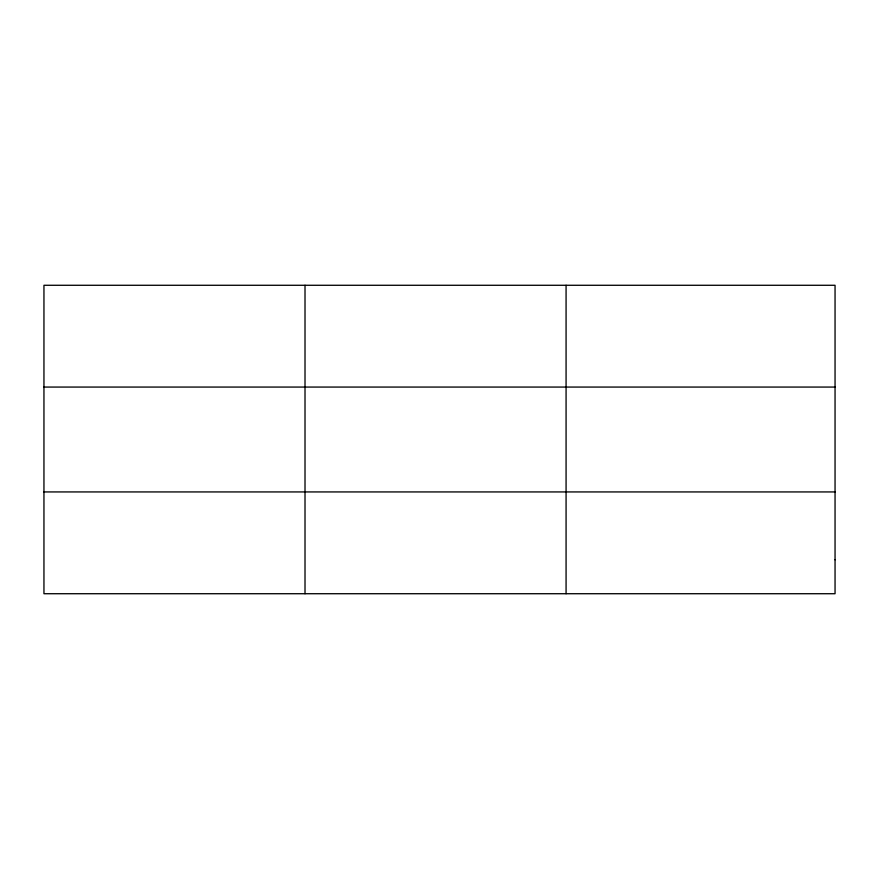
<?xml version="1.0" encoding="UTF-8"?>
<svg xmlns="http://www.w3.org/2000/svg" width="879" height="879" viewBox="0 0 879 879"><rect width="100%" height="100%" fill="white"/><g stroke="black" fill="none" stroke-linecap="round" stroke-linejoin="round"><path stroke-width="1.32" d="M305.013 593.721L305.013 285.279M566.076 593.721L566.076 285.279M43.95 387.068L835.05 387.068M43.95 491.932L835.05 491.932M835.05 559.791L835.05 593.721L43.95 593.721L43.95 285.279L835.05 285.279L835.05 559.791"/></g></svg>
